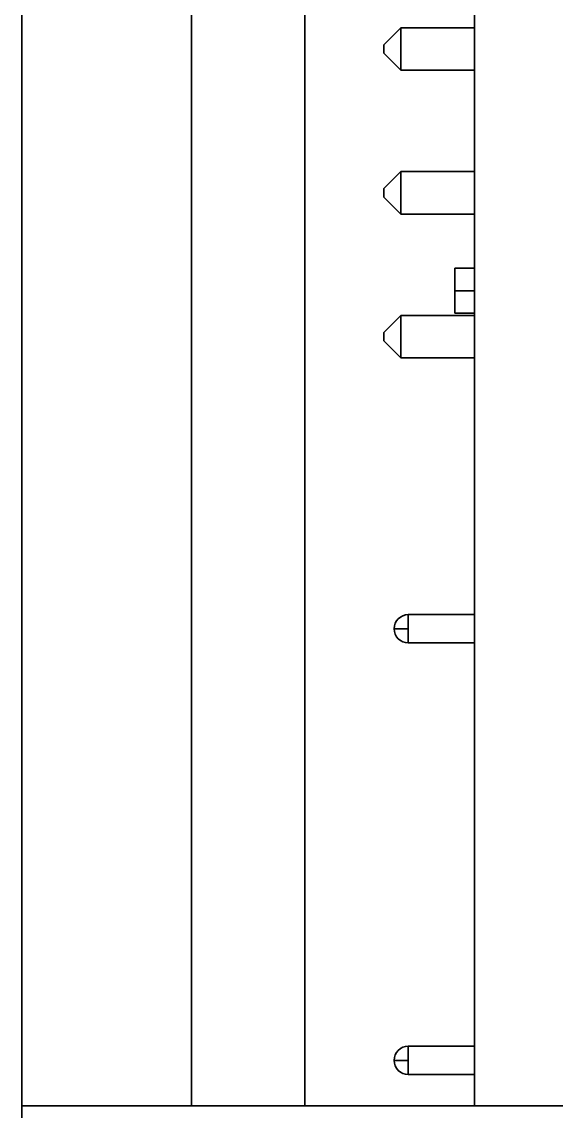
# Model space of a CAD drawing. Extents: x 146 to 1134, y 78 to 926.
# Drawn here: x 666.91 to 676.35, y 330.01 to 349.25 of the extents above; entities that cross this region are included whole.
import ezdxf

# ---------------------------------------------------------------- set-up
doc = ezdxf.new("R2010")
doc.units = 0

msp = doc.modelspace()

# ---------------------------------------------------------------- linework, layer by layer
at = {"color": 7, "lineweight": 35}
for p, q in [((666.909, 391.907), (666.909, 330.107)), ((666.909, 391.907), (666.909, 300.107)), ((669.909, 330.107), (669.909, 388.907)), ((671.909, 372.707), (671.909, 330.107)), ((674.909, 371.677), (674.909, 330.107)), ((674.909, 330.107), (674.909, 371.677)), ((686.909, 330.107), (666.909, 330.107))]:
    msp.add_line(p, q, dxfattribs=at)
at = {"color": 7, "lineweight": 35, "ltscale": 0.020635}
msp.add_line((674.909, 349.142), (674.909, 349.968), dxfattribs=at)
at = {"color": 7, "lineweight": 35, "ltscale": 0.010607}
for p, q in [((673.609, 349.142), (673.309, 348.842)), ((673.309, 348.842), (673.609, 349.142)), ((673.609, 349.142), (673.309, 348.842)), ((673.609, 349.142), (673.309, 348.842)), ((673.309, 348.842), (673.609, 349.142)), ((673.609, 343.312), (673.309, 343.612)), ((673.309, 343.612), (673.609, 343.312)), ((673.309, 343.612), (673.609, 343.312)), ((673.309, 343.612), (673.609, 343.312)), ((673.609, 343.312), (673.309, 343.612))]:
    msp.add_line(p, q, dxfattribs=at)
at = {"color": 7, "lineweight": 35, "ltscale": 0.032501}
for p, q in [((673.609, 349.142), (674.909, 349.142)), ((674.909, 349.142), (673.609, 349.142)), ((674.909, 348.392), (673.609, 348.392)), ((673.609, 348.392), (674.909, 348.392)), ((673.609, 348.392), (674.909, 348.392)), ((674.909, 348.392), (673.609, 348.392)), ((674.909, 348.392), (673.609, 348.392)), ((673.609, 346.602), (674.909, 346.602)), ((674.909, 346.602), (673.609, 346.602)), ((674.909, 345.852), (673.609, 345.852)), ((673.609, 345.852), (674.909, 345.852)), ((673.609, 345.852), (674.909, 345.852)), ((674.909, 345.852), (673.609, 345.852)), ((674.909, 345.852), (673.609, 345.852)), ((673.609, 344.062), (674.909, 344.062)), ((674.909, 344.062), (673.609, 344.062)), ((674.909, 343.312), (673.609, 343.312)), ((673.609, 343.312), (674.909, 343.312)), ((673.609, 343.312), (674.909, 343.312)), ((674.909, 343.312), (673.609, 343.312)), ((674.909, 343.312), (673.609, 343.312))]:
    msp.add_line(p, q, dxfattribs=at)
at = {"color": 7, "lineweight": 35, "ltscale": 0.01875}
for p, q in [((673.609, 349.142), (673.609, 348.392)), ((673.609, 349.142), (673.609, 348.392)), ((673.609, 346.602), (673.609, 345.852)), ((673.609, 346.602), (673.609, 345.852)), ((673.609, 344.062), (673.609, 343.312)), ((673.609, 344.062), (673.609, 343.312))]:
    msp.add_line(p, q, dxfattribs=at)
at = {"color": 7, "lineweight": 35, "ltscale": 0.00062561}
for p, q in [((674.909, 349.167), (674.909, 349.142)), ((674.909, 349.167), (674.909, 349.142)), ((674.909, 346.627), (674.909, 346.602)), ((674.909, 346.627), (674.909, 346.602)), ((674.909, 343.312), (674.909, 343.287)), ((674.909, 343.312), (674.909, 343.287))]:
    msp.add_line(p, q, dxfattribs=at)
at = {"color": 7, "lineweight": 35, "ltscale": 0.00375}
for p, q in [((673.309, 348.692), (673.309, 348.842)), ((673.309, 348.692), (673.309, 348.842)), ((673.309, 348.842), (673.309, 348.692)), ((673.309, 348.842), (673.309, 348.692)), ((673.309, 348.692), (673.309, 348.842)), ((673.309, 343.612), (673.309, 343.762)), ((673.309, 343.612), (673.309, 343.762)), ((673.309, 343.762), (673.309, 343.612)), ((673.309, 343.762), (673.309, 343.612)), ((673.309, 343.612), (673.309, 343.762))]:
    msp.add_line(p, q, dxfattribs=at)
at = {"color": 7, "lineweight": 35, "ltscale": 0.010606}
for p, q in [((673.609, 348.392), (673.309, 348.692)), ((673.309, 348.692), (673.609, 348.392)), ((673.309, 348.692), (673.609, 348.392)), ((673.309, 348.692), (673.609, 348.392)), ((673.609, 348.392), (673.309, 348.692)), ((673.609, 346.602), (673.309, 346.302)), ((673.309, 346.302), (673.609, 346.602)), ((673.609, 346.602), (673.309, 346.302)), ((673.609, 346.602), (673.309, 346.302)), ((673.309, 346.302), (673.609, 346.602)), ((673.609, 345.852), (673.309, 346.152)), ((673.309, 346.152), (673.609, 345.852)), ((673.309, 346.152), (673.609, 345.852)), ((673.309, 346.152), (673.609, 345.852)), ((673.609, 345.852), (673.309, 346.152)), ((673.609, 344.062), (673.309, 343.762)), ((673.309, 343.762), (673.609, 344.062)), ((673.609, 344.062), (673.309, 343.762)), ((673.609, 344.062), (673.309, 343.762)), ((673.309, 343.762), (673.609, 344.062))]:
    msp.add_line(p, q, dxfattribs=at)
at = {"color": 7, "lineweight": 35, "ltscale": 0.04475}
msp.add_line((674.909, 346.602), (674.909, 348.392), dxfattribs=at)
at = {"color": 7, "lineweight": 35, "ltscale": 0.000624847}
for p, q in [((674.909, 348.392), (674.909, 348.367)), ((674.909, 348.392), (674.909, 348.367)), ((674.909, 345.852), (674.909, 345.827)), ((674.909, 345.852), (674.909, 345.827)), ((674.909, 344.087), (674.909, 344.062)), ((674.909, 344.087), (674.909, 344.062))]:
    msp.add_line(p, q, dxfattribs=at)
at = {"color": 7, "lineweight": 35, "ltscale": 0.003751}
for p, q in [((673.309, 346.152), (673.309, 346.302)), ((673.309, 346.152), (673.309, 346.302)), ((673.309, 346.302), (673.309, 346.152)), ((673.309, 346.302), (673.309, 346.152)), ((673.309, 346.152), (673.309, 346.302))]:
    msp.add_line(p, q, dxfattribs=at)
at = {"color": 7, "lineweight": 35, "ltscale": 0.023824}
msp.add_line((674.909, 344.899), (674.909, 345.852), dxfattribs=at)
at = {"color": 7, "lineweight": 35, "ltscale": 0.009997}
msp.add_line((674.559, 344.899), (674.559, 344.499), dxfattribs=at)
msp.add_line((674.559, 344.899), (674.559, 344.499), dxfattribs=at)
at = {"color": 7, "lineweight": 35, "ltscale": 0.008751}
for p, q in [((674.559, 344.899), (674.909, 344.899)), ((674.559, 344.499), (674.909, 344.499)), ((674.909, 344.499), (674.559, 344.499)), ((674.559, 344.099), (674.909, 344.099)), ((674.559, 344.099), (674.909, 344.099))]:
    msp.add_line(p, q, dxfattribs=at)
at = {"color": 7, "lineweight": 35, "ltscale": 0.000761414}
msp.add_line((674.559, 344.869), (674.559, 344.899), dxfattribs=at)
at = {"color": 7, "lineweight": 35, "ltscale": 0.002168}
for p, q in [((674.559, 344.782), (674.559, 344.869)), ((674.559, 344.13), (674.559, 344.216))]:
    msp.add_line(p, q, dxfattribs=at)
at = {"color": 7, "lineweight": 35, "ltscale": 0.012498}
for p, q in [((674.909, 344.999), (674.909, 344.499)), ((674.909, 344.499), (674.909, 343.999))]:
    msp.add_line(p, q, dxfattribs=at)
at = {"color": 7, "lineweight": 35, "ltscale": 0.0025}
for p, q in [((674.909, 344.899), (674.909, 344.999)), ((674.909, 344.099), (674.909, 343.999))]:
    msp.add_line(p, q, dxfattribs=at)
at = {"color": 7, "lineweight": 35, "ltscale": 0.003244}
for p, q in [((674.559, 344.652), (674.559, 344.782)), ((674.559, 344.216), (674.559, 344.346))]:
    msp.add_line(p, q, dxfattribs=at)
at = {"color": 7, "lineweight": 35, "ltscale": 0.003827}
for p, q in [((674.559, 344.499), (674.559, 344.652)), ((674.559, 344.346), (674.559, 344.499))]:
    msp.add_line(p, q, dxfattribs=at)
at = {"color": 7, "lineweight": 35, "ltscale": 0.009998}
msp.add_line((674.559, 344.099), (674.559, 344.499), dxfattribs=at)
msp.add_line((674.559, 344.099), (674.559, 344.499), dxfattribs=at)
at = {"color": 7, "lineweight": 35, "ltscale": 0.000760651}
msp.add_line((674.559, 344.099), (674.559, 344.13), dxfattribs=at)
at = {"color": 7, "lineweight": 35, "ltscale": 0.000926208}
msp.add_line((674.909, 344.062), (674.909, 344.099), dxfattribs=at)
at = {"color": 7, "lineweight": 35, "ltscale": 0.113299}
msp.add_line((674.909, 338.78), (674.909, 343.312), dxfattribs=at)
at = {"color": 7, "lineweight": 35, "ltscale": 0.003748}
for p, q in [((674.909, 338.78), (674.909, 338.93)), ((674.909, 338.78), (674.909, 338.93)), ((674.909, 338.78), (674.909, 338.93)), ((674.909, 338.78), (674.909, 338.93)), ((674.909, 338.78), (674.909, 338.93)), ((674.909, 338.78), (674.909, 338.93)), ((674.909, 338.78), (674.909, 338.93)), ((674.909, 338.78), (674.909, 338.93)), ((674.909, 338.78), (674.909, 338.93)), ((674.909, 338.78), (674.909, 338.93)), ((674.909, 338.78), (674.909, 338.93)), ((674.909, 338.78), (674.909, 338.93)), ((674.909, 338.78), (674.909, 338.93)), ((674.909, 338.28), (674.909, 338.13)), ((674.909, 338.28), (674.909, 338.13)), ((674.909, 338.28), (674.909, 338.13)), ((674.909, 338.28), (674.909, 338.13)), ((674.909, 338.28), (674.909, 338.13)), ((674.909, 338.28), (674.909, 338.13)), ((674.909, 338.28), (674.909, 338.13)), ((674.909, 338.28), (674.909, 338.13)), ((674.909, 338.28), (674.909, 338.13)), ((674.909, 338.28), (674.909, 338.13)), ((674.909, 338.28), (674.909, 338.13)), ((674.909, 338.28), (674.909, 338.13)), ((674.909, 338.28), (674.909, 338.13)), ((674.909, 331.16), (674.909, 331.31)), ((674.909, 331.16), (674.909, 331.31)), ((674.909, 331.16), (674.909, 331.31)), ((674.909, 331.16), (674.909, 331.31)), ((674.909, 331.16), (674.909, 331.31)), ((674.909, 331.16), (674.909, 331.31)), ((674.909, 331.16), (674.909, 331.31)), ((674.909, 331.16), (674.909, 331.31)), ((674.909, 331.16), (674.909, 331.31)), ((674.909, 331.16), (674.909, 331.31)), ((674.909, 331.16), (674.909, 331.31)), ((674.909, 331.16), (674.909, 331.31)), ((674.909, 331.16), (674.909, 331.31))]:
    msp.add_line(p, q, dxfattribs=at)
at = {"color": 7, "lineweight": 35, "ltscale": 0.01}
for p, q in [((674.909, 338.93), (674.909, 338.53)), ((674.909, 338.53), (674.909, 338.13))]:
    msp.add_line(p, q, dxfattribs=at)
at = {"color": 7, "lineweight": 35, "ltscale": 0.029251}
for p, q in [((674.909, 338.78), (673.739, 338.78)), ((674.909, 338.78), (673.739, 338.78)), ((673.739, 338.28), (674.909, 338.28)), ((674.909, 338.28), (673.739, 338.28)), ((673.739, 338.28), (674.909, 338.28)), ((674.909, 338.28), (673.739, 338.28)), ((673.739, 338.28), (674.909, 338.28)), ((674.909, 338.28), (673.739, 338.28)), ((673.739, 338.28), (674.909, 338.28)), ((674.909, 338.28), (673.739, 338.28)), ((673.739, 338.28), (674.909, 338.28)), ((674.909, 338.28), (673.739, 338.28)), ((673.739, 338.28), (674.909, 338.28)), ((674.909, 338.28), (673.739, 338.28)), ((673.739, 338.28), (674.909, 338.28)), ((674.909, 338.28), (673.739, 338.28)), ((673.739, 338.28), (674.909, 338.28)), ((674.909, 338.28), (673.739, 338.28)), ((673.739, 338.28), (674.909, 338.28)), ((674.909, 338.28), (673.739, 338.28)), ((673.739, 338.28), (674.909, 338.28)), ((674.909, 338.28), (673.739, 338.28)), ((673.739, 338.28), (674.909, 338.28)), ((674.909, 338.28), (673.739, 338.28)), ((673.739, 338.28), (674.909, 338.28)), ((674.909, 338.28), (673.739, 338.28)), ((673.739, 338.28), (674.909, 338.28)), ((674.909, 338.28), (673.739, 338.28)), ((673.739, 338.28), (674.909, 338.28)), ((674.909, 338.28), (673.739, 338.28)), ((674.909, 331.16), (673.739, 331.16)), ((674.909, 331.16), (673.739, 331.16)), ((673.739, 330.66), (674.909, 330.66)), ((674.909, 330.66), (673.739, 330.66)), ((673.739, 330.66), (674.909, 330.66)), ((674.909, 330.66), (673.739, 330.66)), ((673.739, 330.66), (674.909, 330.66)), ((674.909, 330.66), (673.739, 330.66)), ((673.739, 330.66), (674.909, 330.66)), ((674.909, 330.66), (673.739, 330.66)), ((673.739, 330.66), (674.909, 330.66)), ((674.909, 330.66), (673.739, 330.66)), ((673.739, 330.66), (674.909, 330.66)), ((674.909, 330.66), (673.739, 330.66)), ((673.739, 330.66), (674.909, 330.66)), ((674.909, 330.66), (673.739, 330.66)), ((673.739, 330.66), (674.909, 330.66)), ((674.909, 330.66), (673.739, 330.66)), ((673.739, 330.66), (674.909, 330.66)), ((674.909, 330.66), (673.739, 330.66)), ((673.739, 330.66), (674.909, 330.66)), ((674.909, 330.66), (673.739, 330.66)), ((673.739, 330.66), (674.909, 330.66)), ((674.909, 330.66), (673.739, 330.66)), ((673.739, 330.66), (674.909, 330.66)), ((674.909, 330.66), (673.739, 330.66)), ((673.739, 330.66), (674.909, 330.66)), ((674.909, 330.66), (673.739, 330.66)), ((673.739, 330.66), (674.909, 330.66)), ((674.909, 330.66), (673.739, 330.66))]:
    msp.add_line(p, q, dxfattribs=at)
at = {"color": 7, "lineweight": 35, "ltscale": 0.00625}
for p, q in [((673.739, 338.78), (673.739, 338.53)), ((673.739, 338.53), (673.739, 338.78)), ((673.739, 338.53), (673.489, 338.53)), ((673.489, 338.53), (673.739, 338.53)), ((673.739, 338.28), (673.739, 338.53)), ((673.739, 338.53), (673.739, 338.28)), ((673.739, 331.16), (673.739, 330.91)), ((673.739, 330.91), (673.739, 331.16)), ((673.739, 330.91), (673.489, 330.91)), ((673.489, 330.91), (673.739, 330.91)), ((673.739, 330.66), (673.739, 330.91)), ((673.739, 330.91), (673.739, 330.66))]:
    msp.add_line(p, q, dxfattribs=at)
at = {"color": 7, "lineweight": 35, "ltscale": 0.178001}
msp.add_line((674.909, 331.16), (674.909, 338.28), dxfattribs=at)
at = {"color": 7, "lineweight": 35, "ltscale": 0.010001}
msp.add_line((674.909, 331.31), (674.909, 330.91), dxfattribs=at)
at = {"color": 7, "lineweight": 35, "ltscale": 0.009999}
msp.add_line((674.909, 330.91), (674.909, 330.51), dxfattribs=at)
at = {"color": 7, "lineweight": 35, "ltscale": 0.013824}
msp.add_line((674.909, 330.107), (674.909, 330.66), dxfattribs=at)
at = {"color": 7, "lineweight": 35, "ltscale": 0.003747}
msp.add_line((674.909, 330.66), (674.909, 330.51), dxfattribs=at)
msp.add_line((674.909, 330.66), (674.909, 330.51), dxfattribs=at)
msp.add_line((674.909, 330.66), (674.909, 330.51), dxfattribs=at)
msp.add_line((674.909, 330.66), (674.909, 330.51), dxfattribs=at)
msp.add_line((674.909, 330.66), (674.909, 330.51), dxfattribs=at)
msp.add_line((674.909, 330.66), (674.909, 330.51), dxfattribs=at)
msp.add_line((674.909, 330.66), (674.909, 330.51), dxfattribs=at)
msp.add_line((674.909, 330.66), (674.909, 330.51), dxfattribs=at)
msp.add_line((674.909, 330.66), (674.909, 330.51), dxfattribs=at)
msp.add_line((674.909, 330.66), (674.909, 330.51), dxfattribs=at)
msp.add_line((674.909, 330.66), (674.909, 330.51), dxfattribs=at)
msp.add_line((674.909, 330.66), (674.909, 330.51), dxfattribs=at)
msp.add_line((674.909, 330.66), (674.909, 330.51), dxfattribs=at)
at = {"color": 7, "lineweight": 35, "ltscale": 0.225}
msp.add_line((666.909, 321.107), (666.909, 330.107), dxfattribs=at)
at = {"color": 7, "lineweight": 35}
for centre, start, end in [((673.739, 338.53), 90, 180), ((673.739, 338.53), 90, 180), ((673.739, 338.53), 180, 270), ((673.739, 338.53), 180, 270), ((673.739, 338.53), 180, 270), ((673.739, 338.53), 180, 270), ((673.739, 338.53), 180, 270), ((673.739, 338.53), 180, 270), ((673.739, 338.53), 180, 270), ((673.739, 338.53), 180, 270), ((673.739, 338.53), 180, 270), ((673.739, 338.53), 180, 270), ((673.739, 338.53), 180, 270), ((673.739, 338.53), 180, 270), ((673.739, 338.53), 180, 270), ((673.739, 338.53), 180, 270), ((673.739, 330.91), 90, 180), ((673.739, 330.91), 90, 180), ((673.739, 330.91), 180, 270), ((673.739, 330.91), 180, 270), ((673.739, 330.91), 180, 270), ((673.739, 330.91), 180, 270), ((673.739, 330.91), 180, 270), ((673.739, 330.91), 180, 270), ((673.739, 330.91), 180, 270), ((673.739, 330.91), 180, 270), ((673.739, 330.91), 180, 270), ((673.739, 330.91), 180, 270), ((673.739, 330.91), 180, 270), ((673.739, 330.91), 180, 270), ((673.739, 330.91), 180, 270), ((673.739, 330.91), 180, 270)]:
    msp.add_arc(centre, 0.25, start, end, dxfattribs=at)

doc.saveas('drawing.dxf')
